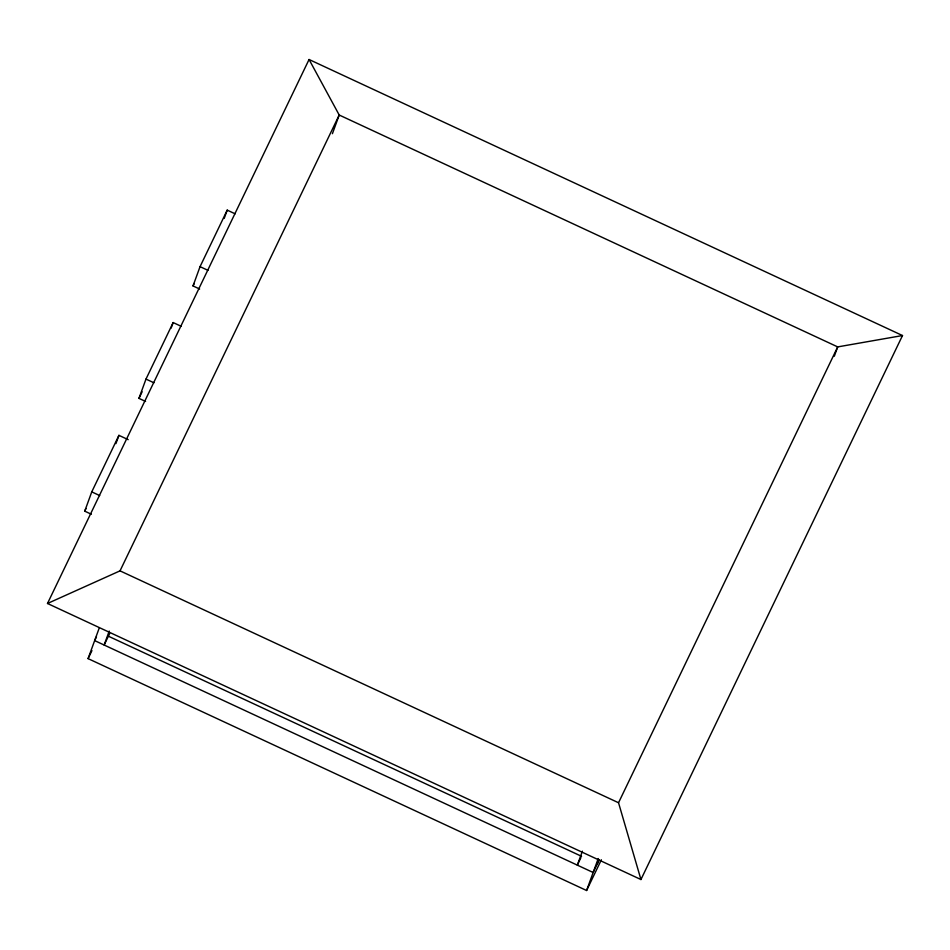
<?xml version="1.0" encoding="UTF-8"?>
<svg xmlns="http://www.w3.org/2000/svg" width="950" height="950" viewBox="0 0 950 950"><rect width="100%" height="100%" fill="white"/><g stroke="black" fill="none" stroke-linecap="round" stroke-linejoin="round"><path stroke-width="1.43" d="M91.354 514.235L84.74 511.159L91.758 491.874L118.928 435.349L128.202 439.66M115.924 443.614L118.928 435.349M145.588 401.446L138.961 398.371L145.979 379.086L173.161 322.561L181.106 326.266M171.154 328.071L173.161 322.561M199.643 289.014L193.028 285.938L200.046 266.653L227.216 210.128L235.161 213.821M224.212 218.393L227.216 210.128M601.374 859.762L586.589 890.506L88.089 658.623L99.216 628.057M109.226 631.073L104.144 645.026L109.666 633.543M332.405 133.701L339.209 115.021L309.059 59.494L47.5 603.487L640.941 879.534L902.5 335.54L309.059 59.494M582.398 851.188L577.315 865.129L580.949 857.577M586.589 890.506L598.227 858.551M597.384 863.681L598.904 859.489M834.302 356.25L837.698 346.904L902.5 335.54M84.74 511.159L85.999 508.535M138.961 398.371L142.12 391.804M193.028 285.938L194.287 283.314M47.5 603.487L120.032 570.855L339.209 115.021L837.698 346.904L618.533 802.75L640.941 879.534M96.472 636.832L94.656 640.609L593.144 872.492L599.308 859.667M88.089 658.623L91.948 650.607M200.046 266.653L207.991 270.346M145.979 379.086L153.924 382.779M91.758 491.874L99.702 495.567M120.032 570.855L618.533 802.75M108.383 636.203L581.554 856.318"/></g></svg>
